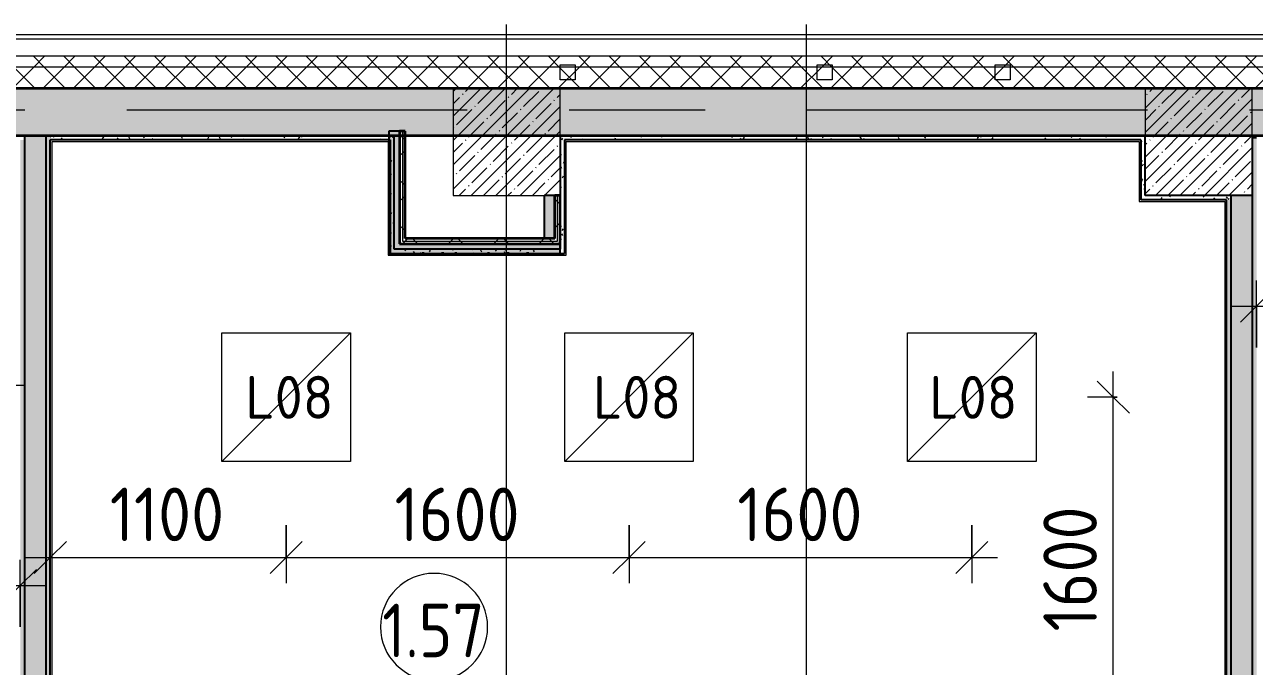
# Model space of a CAD drawing. Header units: millimetres. Extents: x 35802 to 233035, y -8553 to 29000.
# Drawn here: x 68310 to 74050, y 24402 to 27398 of the extents above; entities that cross this region are included whole.
import ezdxf

# ---------------------------------------------------------------- set-up
doc = ezdxf.new("R2010")
doc.units = ezdxf.units.MM
doc.linetypes.add('ADSK_Штрих_ш2 п1', pattern=[300, 200, -100])
doc.linetypes.add('Осевая', pattern=[3175, 635, -476.25, 1587.5, -476.25])
for name, color, linetype, lineweight in [('A-ANNO-DIMS', 7, 'Continuous', 9), ('A-ANNO-DIMS-100', 7, 'Continuous', 9), ('A-ANNO-NOTE', 7, 'Continuous', 9), ('A-AREA-IDEN', 7, 'Continuous', 9), ('A-DETL-1', 7, 'ADSK_Штрих_ш2 п1', 9), ('A-GLAZ', 7, 'Continuous', 9), ('A-GLAZ-1', 7, 'Continuous', 13), ('A-WALL', 7, 'Continuous', 9), ('E-LITE-EQPM-IDEN', 7, 'Continuous', 9), ('I-WALL', 7, 'Continuous', 9), ('S-COLS', 7, 'Continuous', 9), ('Оси', 7, 'Continuous', 9), ('Оси-2', 7, 'Осевая', 9)]:
    doc.layers.add(name, color=color, linetype=linetype, lineweight=lineweight)
for name, color, linetype, lineweight, true_color in [('A-WALL-1', 7, 'Continuous', 35, 0x3c3c3c), ('A-WALL-2', 7, 'Continuous', 25, 0x3c3c3c), ('A-WALL-3', 7, 'Continuous', 13, 0x3c3c3c), ('A-WALL-FNSH-1', 7, 'Continuous', 9, 0x3c3c3c), ('A-WALL-FNSH-2', 7, 'Continuous', 13, 0x3c3c3c)]:
    doc.layers.add(name, color=color, linetype=linetype, lineweight=lineweight, true_color=true_color)
doc.styles.add('GOST Common', font='GOST_Common.ttf', dxfattribs={"height": 200})
doc.styles.add('GOST Common_1', font='GOST_Common.ttf', dxfattribs={"width": 0.9, "height": 250})
doc.styles.add('ISOCPEUR', font='isocpeur.ttf', dxfattribs={"width": 0.9, "height": 250})
doc.dimstyles.new('ISO-2_5_0_9К_БОЛЬШОЙ', dxfattribs={"dimscale": 304.8, "dimtxt": 248.995294, "dimasz": 0.492126, "dimexe": 0.393701, "dimexo": 0.984252, "dimgap": 0, "dimtad": 1, "dimdec": 0, "dimrnd": 10, "dimzin": 0, "dimdsep": 46, "dimtxsty": 'ISOCPEUR', "dimblk1": 'OBLIQUE', "dimblk2": 'OBLIQUE', "dimsah": 1, "dimcen": 0.09, "dimdle": 0.393701, "dimazin": 0, "dimtfac": 1, "dimtdec": 4, "dimtix": 1, "dimtmove": 0, "dimatfit": 3, "dimfxl": 1, "dimtvp": 1, "dimtolj": 1, "dimtzin": 0, "dimarcsym": 2})
pattern_1 = [(135, (0, 0), (-75.43415, -75.43415), [106.68, -17.78, 3.556, -17.78]), (135, (0, 75.39), (-75.43415, -75.43415), []), (50, (0, 0), (127.52922, -11.15758), [13.335, -146.685]), (355, (0, 0), (-24.66966, 133.74002), [10.668, -117.348]), (100.451, (10.63, -0.93), (102.85973, 122.58178), [11.333, -124.663]), (46.184, (0, 35.56), (189.75516, -29.43036), [20.002, -220.027]), (96.636, (15.81, 33.1), (166.1822, 173.1996), [17, -186.995]), (351.184, (0, 35.56), (166.18393, 173.19757), [16.002, -176.022]), (21, (17.78, 26.67), (106.13027, -71.58603), [13.335, -146.685]), (326, (17.78, 26.67), (43.26188, 128.93175), [10.668, -117.348]), (71.451, (26.62, 20.7), (149.39198, 57.34505), [11.333, -124.663]), (37.5, (0, 0), (2.162228, 59.188357), [3.353, -112.573, 3.353, -115.773, -117.792]), (37.5, (0, 0), (2.162228, 59.188357), [-235.052, 3.353, -114.44]), (7.5, (0, 0), (46.773857, 70.12615), [3.353, -64.567, 3.353, -109.906, -44.894]), (7.5, (0, 0), (46.773857, 70.12615), [-181.178, 3.353, -41.542]), (327.5, (-39.65, 0), (94.91367, -4.010093), [3.353, -41.097, 3.353, -135.331, -184.023]), (327.5, (-39.65, 0), (94.91367, -4.010093), [-183.134, 3.353, -180.67]), (317.5, (-57.43, 0), (103.69057, 17.79882), [3.353, -54.432, 3.353, -88.748, -130.683]), (317.5, (-57.43, 0), (103.69057, 17.79882), [-149.885, 3.353, -127.33])]
pattern_2 = [(45, (0, 0), (-57.02463, 57.02463), []), (45, (57.025, 0), (-57.02463, 57.02463), [100.806, -20.161, 3.353, -16.808])]
pattern_3 = [(45, (0, 0), (-70.71068, 70.71068), []), (135, (0, 0), (-70.71068, -70.71068), [])]
pattern_4 = [(0, (0, 0), (121.92, 30.48), [10.058, -81.382, 10.058, -81.382, -487.68]), (0, (0, 0), (121.92, 30.48), [-182.88, 10.058, -172.822, 10.058, -81.382, -213.36]), (0, (0, 0), (121.92, 30.48), [-457.2, 10.058, -50.902, 10.058, -142.342]), (120, (45.72, 15.24), (-87.356454, 90.345817), [10.058, -81.382, 10.058, -81.382, -487.68]), (120, (45.72, 15.24), (-87.356454, 90.345817), [-182.88, 10.058, -172.822, 10.058, -81.382, -213.36]), (120, (45.72, 15.24), (-87.356454, 90.345817), [-457.2, 10.058, -50.902, 10.058, -142.342]), (240, (60.96, 76.2), (-34.563546, -120.825817), [10.058, -81.382, 10.058, -81.382, -487.68]), (240, (60.96, 76.2), (-34.563546, -120.825817), [-182.88, 10.058, -172.822, 10.058, -81.382, -213.36]), (240, (60.96, 76.2), (-34.563546, -120.825817), [-457.2, 10.058, -50.902, 10.058, -142.342])]
pattern_5 = [(45, (0, 0), (-106.06602, 106.06602), []), (135, (0, 0), (-106.06602, -106.06602), [])]

# ---------------------------------------------------------------- blocks, each defined once
blk = doc.blocks.new('120_Окно_СКБ_2Ст - 120_Окно_СКБ_2Ст 2100х2400 _мал створка справа_-19092174-План расстановки осветительного оборудования 1 этажа в осях 12-23')
at = {"layer": 'A-GLAZ-1'}
for p, q in [((-1050, -75), (-1050, -5)), ((-1050, -5), (-980, -5)), ((-980, -5), (-980, -75)), ((150, -75), (150, -5)), ((150, -5), (220, -5)), ((220, -5), (220, -75)), ((980, -75), (980, -5)), ((980, -5), (1050, -5)), ((1050, -5), (1050, -75)), ((-980, -75), (-1050, -75)), ((220, -75), (150, -75)), ((1050, -75), (980, -75))]:
    blk.add_line(p, q, dxfattribs=at)
blk = doc.blocks.new('Марка_Помещения - Номер-25198446-План расстановки осветительного оборудования 1 этажа в осях 12-23')
at = {"layer": 'A-AREA-IDEN'}
for start, end in [(360, 180), (180, 360)]:
    blk.add_arc((0, 0), 2.5, start, end, dxfattribs=at)
blk = doc.blocks.new('DIMBLOCK85-План расстановки осветительного оборудования 1 этажа в осях 12-23')
at = {"layer": 'A-ANNO-DIMS-100'}
for p, q in [((68430, 24715.9), (68430, 25029.9)), ((69531, 25061.5), (69531, 24789.9)), ((69531, 24909.9), (69531, 25061.5)), ((68310, 24909.9), (69531, 24909.9)), ((68430, 24909.9), (68430, 24715.9))]:
    blk.add_line(p, q, dxfattribs=at)
at = {"layer": 'A-ANNO-DIMS-100', "lineweight": 20}
for p, q in [((68430, 24909.9), (68505, 24984.9)), ((69531, 24909.9), (69606, 24984.9)), ((68430, 24909.9), (68355, 24834.9)), ((69531, 24909.9), (69456, 24834.9))]:
    blk.add_line(p, q, dxfattribs=at)
at = {"layer": 'A-ANNO-DIMS-100', "color": 0, "insert": (68707.6, 25236.5), "char_height": 250, "width": 655.049, "attachment_point": 1, "line_spacing_factor": 1.149209, "style": 'ISOCPEUR'}
blk.add_mtext('1100', dxfattribs=at)
blk = doc.blocks.new('_Oblique')
at = {"color": 0, "linetype": 'ByBlock', "lineweight": -2}
blk.add_line((-0.5, -0.5), (0.5, 0.5), dxfattribs=at)
blk = doc.blocks.new('DIMBLOCK86-План расстановки осветительного оборудования 1 этажа в осях 12-23')
at = {"layer": 'A-ANNO-DIMS-100'}
for p, q in [((69531, 25061.5), (69531, 24789.9)), ((69531, 24909.9), (69531, 25061.5)), ((71131, 25061.5), (71131, 24789.9)), ((71131, 24909.9), (71131, 25061.5)), ((69531, 24909.9), (71131, 24909.9))]:
    blk.add_line(p, q, dxfattribs=at)
at = {"layer": 'A-ANNO-DIMS-100', "lineweight": 20}
for p, q in [((69531, 24909.9), (69606, 24984.9)), ((71131, 24909.9), (71206, 24984.9)), ((69531, 24909.9), (69456, 24834.9)), ((71131, 24909.9), (71056, 24834.9))]:
    blk.add_line(p, q, dxfattribs=at)
at = {"layer": 'A-ANNO-DIMS-100', "color": 0, "insert": (70036.5, 25236.5), "char_height": 250, "width": 706.764, "attachment_point": 1, "line_spacing_factor": 1.149209, "style": 'ISOCPEUR'}
blk.add_mtext('1600', dxfattribs=at)
blk = doc.blocks.new('DIMBLOCK87-План расстановки осветительного оборудования 1 этажа в осях 12-23')
at = {"layer": 'A-ANNO-DIMS-100'}
for p, q in [((71131, 25061.5), (71131, 24789.9)), ((71131, 24909.9), (71131, 25061.5)), ((72731, 25061.5), (72731, 24789.9)), ((72731, 24909.9), (72731, 25061.5)), ((71131, 24909.9), (72851, 24909.9))]:
    blk.add_line(p, q, dxfattribs=at)
at = {"layer": 'A-ANNO-DIMS-100', "lineweight": 20}
for p, q in [((71131, 24909.9), (71206, 24984.9)), ((72731, 24909.9), (72806, 24984.9)), ((71131, 24909.9), (71056, 24834.9)), ((72731, 24909.9), (72656, 24834.9))]:
    blk.add_line(p, q, dxfattribs=at)
at = {"layer": 'A-ANNO-DIMS-100', "color": 0, "insert": (71636.5, 25236.5), "char_height": 250, "width": 706.764, "attachment_point": 1, "line_spacing_factor": 1.149209, "style": 'ISOCPEUR'}
blk.add_mtext('1600', dxfattribs=at)
blk = doc.blocks.new('DIMBLOCK89-План расстановки осветительного оборудования 1 этажа в осях 12-23')
at = {"layer": 'A-ANNO-DIMS-100'}
for p, q in [((73391.5, 24059), (73391.5, 25779)), ((73409.3, 25659), (73271.5, 25659)), ((73391.5, 25659), (73409.3, 25659)), ((73409.3, 24059), (73271.5, 24059)), ((73391.5, 24059), (73409.3, 24059))]:
    blk.add_line(p, q, dxfattribs=at)
at = {"layer": 'A-ANNO-DIMS-100', "lineweight": 20}
for p, q in [((73391.5, 25659), (73316.5, 25734)), ((73391.5, 25659), (73466.5, 25584)), ((73391.5, 24059), (73316.5, 24134)), ((73391.5, 24059), (73466.5, 23984))]:
    blk.add_line(p, q, dxfattribs=at)
at = {"layer": 'A-ANNO-DIMS-100', "color": 0, "insert": (73064.9, 24564.5), "char_height": 250, "width": 706.764, "attachment_point": 1, "rotation": 90, "line_spacing_factor": 1.149209, "style": 'ISOCPEUR'}
blk.add_mtext('1600', dxfattribs=at)
blk = doc.blocks.new('DIMBLOCK90-План расстановки осветительного оборудования 1 этажа в осях 12-23')
at = {"layer": 'A-ANNO-DIMS-100'}
for p, q in [((74861, 26284.4), (74861, 25964)), ((74861, 26084), (74861, 26284.4)), ((74060, 25890.1), (74060, 26204)), ((73940, 26084), (74861, 26084)), ((74060, 26084), (74060, 25890.1))]:
    blk.add_line(p, q, dxfattribs=at)
at = {"layer": 'A-ANNO-DIMS-100', "lineweight": 20}
for p, q in [((74060, 26084), (74135, 26159)), ((74861, 26084), (74936, 26159)), ((74060, 26084), (73985, 26009)), ((74861, 26084), (74786, 26009))]:
    blk.add_line(p, q, dxfattribs=at)
at = {"layer": 'A-ANNO-DIMS-100', "color": 0, "insert": (74223.5, 26410.6), "char_height": 250, "width": 568.858, "attachment_point": 1, "line_spacing_factor": 1.149209, "style": 'ISOCPEUR'}
blk.add_mtext('800', dxfattribs=at)
blk = doc.blocks.new('DIMBLOCK264-План расстановки осветительного оборудования 1 этажа в осях 12-23')
at = {"layer": 'A-ANNO-DIMS-100'}
for p, q in [((67535, 24585.9), (67535, 24899.8)), ((68290, 24585.9), (68290, 24899.8)), ((67535, 24779.8), (68410, 24779.8)), ((67535, 24779.8), (67535, 24585.9)), ((68290, 24779.8), (68290, 24585.9))]:
    blk.add_line(p, q, dxfattribs=at)
at = {"layer": 'A-ANNO-DIMS-100', "lineweight": 20}
for p, q in [((67535, 24779.8), (67610, 24854.8)), ((68290, 24779.8), (68365, 24854.8)), ((67535, 24779.8), (67460, 24704.8)), ((68290, 24779.8), (68215, 24704.8))]:
    blk.add_line(p, q, dxfattribs=at)
at = {"layer": 'A-ANNO-DIMS-100', "color": 0, "insert": (67697, 25106.4), "char_height": 250, "width": 517.144, "attachment_point": 1, "line_spacing_factor": 1.149209, "style": 'ISOCPEUR'}
blk.add_mtext('1/2', dxfattribs=at)

msp = doc.modelspace()

# ---------------------------------------------------------------- hatches: boundary and pattern name
at = {"layer": 'A-WALL'}
h = msp.add_hatch(dxfattribs=at)
h.set_pattern_fill('FP_17', color=256, style=0, pattern_type=2)
h.set_pattern_definition(pattern_3)
h.paths.add_polyline_path([(84590, 27200), (84590, 27250), (68210, 27250), (68210, 27200), (83263.9, 27200)])
h.paths.add_polyline_path([(68120, 27200), (68120, 27225), (68130, 27225), (68130, 27250), (67190, 27250), (67190, 27225), (67200, 27225), (67200, 27200), (68028.4, 27200)])
h.paths.add_polyline_path([(67110, 27200), (67110, 27250), (42160, 27250), (42160, 27200), (66577.4, 27200)])
h = msp.add_hatch(dxfattribs=at)
h.set_pattern_fill('FP_17', color=256, style=0, pattern_type=2)
h.set_pattern_definition(pattern_3)
h.paths.add_polyline_path([(84590, 27100), (84590, 27200), (68210, 27200), (68210, 27110), (68242, 27110), (68242, 27102), (68172, 27102), (68172, 27185), (68120, 27185), (68120, 27200), (67200, 27200), (67200, 27185), (67148, 27185), (67148, 27102), (67078, 27102), (67078, 27110), (67110, 27110), (67110, 27200), (42160, 27200), (42160, 27100), (83263.9, 27100)])
at = {"layer": 'I-WALL'}
h = msp.add_hatch(dxfattribs=at)
h.set_pattern_fill('FP_1', color=256, style=0, pattern_type=2)
h.set_pattern_definition(pattern_2)
h.paths.add_polyline_path([(84200, 26880), (84200, 27100), (42780, 27100), (42780, 26900), (42760, 26900), (42760, 26880), (84100, 26880)])
h = msp.add_hatch(dxfattribs=at)
h.set_pattern_fill('FP_67', color=256, style=0, pattern_type=2)
h.set_pattern_definition(pattern_4)
h.paths.add_polyline_path([(66788, 26860), (68310, 26860), (68310, 26880), (66780, 26880), (66780, 26860)])
h = msp.add_hatch(dxfattribs=at)
h.set_pattern_fill('FP_21', color=256, style=0, pattern_type=2)
h.set_pattern_definition(pattern_1)
h.paths.add_polyline_path([(68310, 22800), (68410, 22800), (68410, 26880), (68310, 26880), (68310, 23466.4)])
h = msp.add_hatch(dxfattribs=at)
h.set_pattern_fill('FP_67', color=256, style=0, pattern_type=2)
h.set_pattern_definition(pattern_4)
h.paths.add_polyline_path([(68430, 22820), (68430, 26880), (68410, 26880), (68410, 22820)])
h = msp.add_hatch(dxfattribs=at)
h.set_pattern_fill('FP_67', color=256, style=0, pattern_type=2)
h.set_pattern_definition(pattern_4)
h.paths.add_polyline_path([(70035.6, 26860), (70035.6, 26880), (68430, 26880), (68430, 26860), (70015.6, 26860)])
for points in [[(70010.6, 26375), (70060.6, 26375), (70060.6, 26900), (70010.6, 26900), (70010.6, 26387.5)], [(70735, 26400), (70785, 26400), (70785, 26600), (70735, 26600), (70735, 26569.1)], [(70810, 26325), (70810, 26375), (70010.6, 26375), (70010.6, 26325), (70204.9, 26325)]]:
    msp.add_hatch(color=256, dxfattribs=at).paths.add_polyline_path(points)
h = msp.add_hatch(dxfattribs=at)
h.set_pattern_fill('FP_74', color=256, style=0, pattern_type=2)
h.set_pattern_definition(pattern_5)
h.paths.add_polyline_path([(70060.6, 26387.5), (70073.1, 26387.5), (70073.1, 26900), (70060.6, 26900), (70060.6, 26400)])
h = msp.add_hatch(dxfattribs=at)
h.set_pattern_fill('FP_74', color=256, style=0, pattern_type=2)
h.set_pattern_definition(pattern_5)
h.paths.add_polyline_path([(70085.6, 26400), (70085.6, 26900), (70073.1, 26900), (70073.1, 26400)])
h = msp.add_hatch(dxfattribs=at)
h.set_pattern_fill('FP_67', color=256, style=0, pattern_type=2)
h.set_pattern_definition(pattern_4)
h.paths.add_polyline_path([(73540, 26860), (73540, 26880), (70810, 26880), (70810, 26860), (73520, 26860)])
h = msp.add_hatch(dxfattribs=at)
h.set_pattern_fill('FP_67', color=256, style=0, pattern_type=2)
h.set_pattern_definition(pattern_4)
h.paths.add_polyline_path([(74060, 22800), (74060, 26870), (74040, 26870), (74040, 22800)])
h = msp.add_hatch(dxfattribs=at)
h.set_pattern_fill('FP_67', color=256, style=0, pattern_type=2)
h.set_pattern_definition(pattern_4)
h.paths.add_polyline_path([(68310, 22680), (68310, 26860), (68290, 26860), (68290, 22680)])
h = msp.add_hatch(dxfattribs=at)
h.set_pattern_fill('FP_67', color=256, style=0, pattern_type=2)
h.set_pattern_definition(pattern_4)
h.paths.add_polyline_path([(70015.6, 26330), (70035.6, 26330), (70035.6, 26860), (70015.6, 26860), (70015.6, 26569.1)])
h = msp.add_hatch(dxfattribs=at)
h.set_pattern_fill('FP_67', color=256, style=0, pattern_type=2)
h.set_pattern_definition(pattern_4)
h.paths.add_polyline_path([(70810, 26350), (70830, 26350), (70830, 26860), (70810, 26860), (70810, 26569.1)])
h = msp.add_hatch(dxfattribs=at)
h.set_pattern_fill('FP_67', color=256, style=0, pattern_type=2)
h.set_pattern_definition(pattern_4)
h.paths.add_polyline_path([(73540, 26580), (73540, 26860), (73520, 26860), (73520, 26580)])
h = msp.add_hatch(dxfattribs=at)
h.set_pattern_fill('FP_74', color=256, style=0, pattern_type=2)
h.set_pattern_definition(pattern_5)
h.paths.add_polyline_path([(70785, 26400), (70797.5, 26400), (70797.5, 26600), (70785, 26600), (70785, 26569.1)])
h = msp.add_hatch(dxfattribs=at)
h.set_pattern_fill('FP_74', color=256, style=0, pattern_type=2)
h.set_pattern_definition(pattern_5)
h.paths.add_polyline_path([(70797.5, 26387.5), (70810, 26387.5), (70810, 26600), (70797.5, 26600), (70797.5, 26400)])
h = msp.add_hatch(dxfattribs=at)
h.set_pattern_fill('FP_67', color=256, style=0, pattern_type=2)
h.set_pattern_definition(pattern_4)
h.paths.add_polyline_path([(73920, 26580), (73940, 26580), (73940, 26600), (73540, 26600), (73540, 26580), (73912, 26580)])
h = msp.add_hatch(dxfattribs=at)
h.set_pattern_fill('FP_67', color=256, style=0, pattern_type=2)
h.set_pattern_definition(pattern_4)
h.paths.add_polyline_path([(73940, 23200), (73940, 26580), (73920, 26580), (73920, 23200)])
h = msp.add_hatch(dxfattribs=at)
h.set_pattern_fill('FP_21', color=256, style=0, pattern_type=2)
h.set_pattern_definition(pattern_1)
h.paths.add_polyline_path([(73940, 23200), (74040, 23200), (74040, 26600), (73940, 26600), (73940, 23466.4)])
h = msp.add_hatch(dxfattribs=at)
h.set_pattern_fill('FP_67', color=256, style=0, pattern_type=2)
h.set_pattern_definition(pattern_4)
h.paths.add_polyline_path([(70830, 26330), (70830, 26350), (70035.6, 26350), (70035.6, 26330), (70204.9, 26330)])
h = msp.add_hatch(dxfattribs=at)
h.set_pattern_fill('FP_74', color=256, style=0, pattern_type=2)
h.set_pattern_definition(pattern_5)
h.paths.add_polyline_path([(70810, 26375), (70810, 26387.5), (70060.6, 26387.5), (70060.6, 26375), (70204.9, 26375)])
h = msp.add_hatch(dxfattribs=at)
h.set_pattern_fill('FP_74', color=256, style=0, pattern_type=2)
h.set_pattern_definition(pattern_5)
h.paths.add_polyline_path([(70797.5, 26387.5), (70797.5, 26400), (70073.1, 26400), (70073.1, 26387.5), (70204.9, 26387.5)])
at = {"layer": 'S-COLS'}
h = msp.add_hatch(dxfattribs=at)
h.set_pattern_fill('FP_1', color=256, style=0, pattern_type=2)
h.set_pattern_definition(pattern_2)
h.paths.add_polyline_path([(70310, 26600), (70810, 26600), (70810, 27100), (70310, 27100)])
h = msp.add_hatch(dxfattribs=at)
h.set_pattern_fill('FP_1', color=256, style=0, pattern_type=2)
h.set_pattern_definition(pattern_2)
h.paths.add_polyline_path([(73540, 26600), (74040, 26600), (74040, 27100), (73540, 27100)])

# ---------------------------------------------------------------- linework, layer by layer
at = {"layer": 'A-ANNO-NOTE'}
for p, q in [((69231, 25959), (69831, 25959)), ((69231, 25359), (69231, 25959)), ((69831, 25959), (69231, 25359)), ((69831, 25959), (69831, 25359)), ((70831, 25959), (71431, 25959)), ((70831, 25359), (70831, 25959)), ((71431, 25959), (70831, 25359)), ((71431, 25959), (71431, 25359)), ((72431, 25959), (73031, 25959)), ((72431, 25359), (72431, 25959)), ((73031, 25959), (72431, 25359)), ((73031, 25959), (73031, 25359)), ((69831, 25359), (69231, 25359)), ((71431, 25359), (70831, 25359)), ((73031, 25359), (72431, 25359))]:
    msp.add_line(p, q, dxfattribs=at)
at = {"layer": 'A-DETL-1'}
msp.add_line((59160, 25715), (68310, 25715), dxfattribs=at)
at = {"layer": 'A-WALL'}
for p, q in [((84590, 27250), (68210, 27250)), ((84590, 27200), (68210, 27200)), ((70073.1, 26900), (70073.1, 26387.5)), ((70797.5, 26387.5), (70797.5, 26600)), ((70073.1, 26387.5), (70797.5, 26387.5))]:
    msp.add_line(p, q, dxfattribs=at)
at = {"layer": 'A-WALL-1'}
for p, q in [((84200, 27100), (42780, 27100)), ((57550, 26880), (81350, 26880)), ((70085.6, 26900), (70060.6, 26900)), ((70060.6, 26900), (70060.6, 26375)), ((70085.6, 26400), (70085.6, 26900)), ((70810, 26600), (70785, 26600)), ((70785, 26400), (70785, 26600)), ((70810, 26375), (70810, 26600)), ((70060.6, 26375), (70810, 26375)), ((70785, 26400), (70085.6, 26400))]:
    msp.add_line(p, q, dxfattribs=at)
at = {"layer": 'A-WALL-2'}
for p, q in [((68310, 26880), (68310, 22700)), ((68410, 22800), (68410, 26880)), ((70060.6, 26900), (70010.6, 26900)), ((70010.6, 26900), (70010.6, 26325)), ((70035.6, 26350), (70035.6, 26880)), ((70810, 26880), (70810, 26350)), ((73540, 26880), (70810, 26880)), ((73540, 26600), (73540, 26880)), ((74060, 26870), (74040, 26870)), ((74040, 26870), (74040, 23200)), ((68430, 22820), (68430, 26860)), ((70015.6, 26860), (68430, 26860)), ((70015.6, 26860), (70015.6, 26330)), ((73520, 26860), (70830, 26860)), ((70830, 26860), (70830, 26330)), ((73520, 26860), (73520, 26580)), ((70735, 26600), (70735, 26400)), ((70785, 26600), (70735, 26600)), ((73920, 26580), (73520, 26580)), ((74040, 26600), (73540, 26600)), ((73920, 23220), (73920, 26580)), ((73940, 26600), (73940, 23200)), ((70810, 26350), (70035.6, 26350)), ((70810, 26325), (70810, 26375)), ((70010.6, 26325), (70810, 26325)), ((70015.6, 26330), (70830, 26330))]:
    msp.add_line(p, q, dxfattribs=at)
at = {"layer": 'A-WALL-3'}
for p, q in [((84590, 27330), (68210, 27330)), ((60760, 27100), (84590, 27100))]:
    msp.add_line(p, q, dxfattribs=at)
at = {"layer": 'A-WALL-FNSH-1'}
msp.add_line((84590, 27350), (68130, 27350), dxfattribs=at)
at = {"layer": 'A-WALL-FNSH-2'}
for p, q in [((68438, 26852), (70007.6, 26852)), ((68438, 22828), (68438, 26852)), ((70007.6, 26852), (70007.6, 26322)), ((70838, 26852), (73512, 26852)), ((70838, 26322), (70838, 26852)), ((73512, 26852), (73512, 26572)), ((73512, 26572), (73912, 26572)), ((73912, 26572), (73912, 23228)), ((70007.6, 26322), (70838, 26322))]:
    msp.add_line(p, q, dxfattribs=at)
at = {"layer": 'S-COLS'}
for p, q in [((70810, 27100), (70310, 27100)), ((70310, 27100), (70310, 26600)), ((70810, 26600), (70810, 27100)), ((74040, 27100), (73540, 27100)), ((73540, 27100), (73540, 26600)), ((74040, 26600), (74040, 27100)), ((70310, 26600), (70810, 26600)), ((73540, 26600), (74040, 26600))]:
    msp.add_line(p, q, dxfattribs=at)
at = {"layer": 'Оси'}
for p, q in [((70560, 24898.1), (70560, 27398.1)), ((71960, 24898.1), (71960, 27398.1))]:
    msp.add_line(p, q, dxfattribs=at)
at = {"layer": 'Оси-2'}
for p, q in [((39101.6, 27000), (82250, 27000)), ((70560, 501), (70560, 24898.1)), ((71960, 501), (71960, 24898.1))]:
    msp.add_line(p, q, dxfattribs=at)

# ---------------------------------------------------------------- block references
at = {"layer": 'A-AREA-IDEN', "xscale": 99.99999999999993, "yscale": 99.99999999999993, "zscale": 99.99999999999993}
msp.add_blockref('Марка_Помещения - Номер-25198446-План расстановки осветительного оборудования 1 этажа в осях 12-23', (70221.2, 24586.2), dxfattribs=at)
at = {"layer": 'A-GLAZ'}
msp.add_blockref('120_Окно_СКБ_2Ст - 120_Окно_СКБ_2Ст 2100х2400 _мал створка справа_-19092174-План расстановки осветительного оборудования 1 этажа в осях 12-23', (71860, 27215), dxfattribs=at)

# ---------------------------------------------------------------- texts
at = {"layer": 'A-AREA-IDEN', "insert": (69979.3, 24694.7), "char_height": 250, "width": 606.076, "attachment_point": 1, "style": 'GOST Common_1'}
msp.add_mtext('1.57', dxfattribs=at)
at = {"layer": 'E-LITE-EQPM-IDEN', "char_height": 200, "width": 529.114, "attachment_point": 1, "style": 'GOST Common'}
for insert in [(69340, 25758), (70962.7, 25758), (72532.4, 25758)]:
    msp.add_mtext('L08', dxfattribs=dict(at, insert=insert))

# ---------------------------------------------------------------- dimensions: what is measured, and where the dimension line sits
at = {"layer": 'A-ANNO-DIMS'}
for base, p1, p2, override, picture, middle in [((74861, 26084), (74060, 26190.1), (74861, 25984.4), {"dimpost": '<>', "dimfxl": 826.993087}, 'DIMBLOCK90-План расстановки осветительного оборудования 1 этажа в осях 12-23', (74460.5, 26209)), ((69531, 24909.9), (68430, 25015.9), (69531, 25361.5), {"dimpost": '<>', "dimfxl": 1153.959757}, 'DIMBLOCK85-План расстановки осветительного оборудования 1 этажа в осях 12-23', (68980.5, 25034.9)), ((71131, 24909.9), (69531, 25361.5), (71131, 25361.5), {"dimpost": '<>', "dimfxl": 1600}, 'DIMBLOCK86-План расстановки осветительного оборудования 1 этажа в осях 12-23', (70331, 25034.9)), ((72731, 24909.9), (71131, 25361.5), (72731, 25361.5), {"dimpost": '<>', "dimfxl": 1600}, 'DIMBLOCK87-План расстановки осветительного оборудования 1 этажа в осях 12-23', (71931, 25034.9))]:
    dim = msp.add_linear_dim(base=base, p1=p1, p2=p2, dimstyle='ISO-2_5_0_9К_БОЛЬШОЙ', override=override, dxfattribs=at)
    dim.commit()
    dim.dimension.update_dxf_attribs({"geometry": picture, "text_midpoint": middle})
dim = msp.add_linear_dim(base=(73391.5, 25659), p1=(73109.3, 24059), p2=(73109.3, 25659), angle=90, dimstyle='ISO-2_5_0_9К_БОЛЬШОЙ', override={"dimpost": '<>', "dimfxl": 1600}, dxfattribs=at)
dim.commit()
dim.dimension.update_dxf_attribs({"geometry": 'DIMBLOCK89-План расстановки осветительного оборудования 1 этажа в осях 12-23', "text_midpoint": (73266.5, 24859)})
dim = msp.add_linear_dim(base=(68290, 24779.8), p1=(67535, 24885.9), p2=(68290, 24885.9), text='1/2', dimstyle='ISO-2_5_0_9К_БОЛЬШОЙ', override={"dimpost": '<>', "dimfxl": 755}, dxfattribs=at)
dim.commit()
dim.dimension.update_dxf_attribs({"geometry": 'DIMBLOCK264-План расстановки осветительного оборудования 1 этажа в осях 12-23', "text_midpoint": (67912.5, 24904.8)})

doc.saveas('drawing.dxf')
